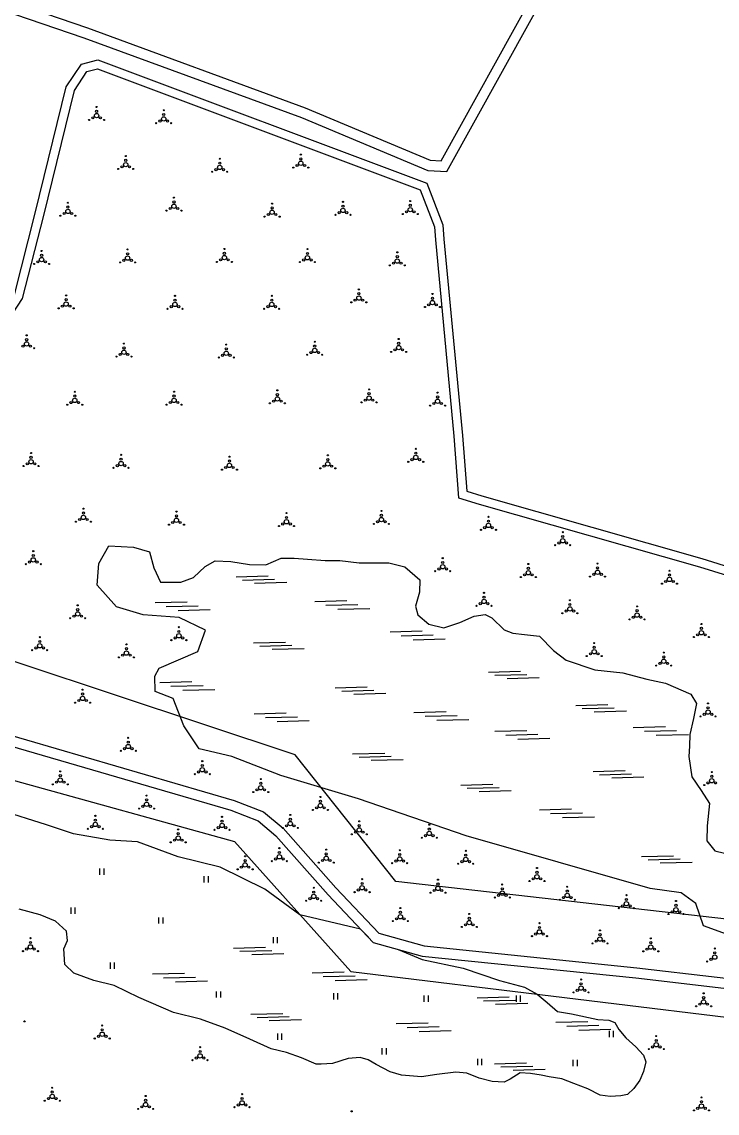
# Model space of a CAD drawing. Header units: millimetres. Extents: x 1379499 to 1411715, y 5652947 to 5671991.
# Drawn here: x 1399186 to 1399587, y 5660709 to 5661339 of the extents above; entities that cross this region are included whole.
import ezdxf

# ---------------------------------------------------------------- set-up
doc = ezdxf.new("R2010")
doc.units = ezdxf.units.MM
doc.layers.add('_5Інше', color=252, linetype='Continuous', lineweight=25)
for name, color, linetype in [('вулиці', 7, 'Continuous'), ('залізниця', 7, 'Continuous'), ('на область', 5, 'Continuous'), ('Умовні познач', 7, 'Continuous')]:
    doc.layers.add(name, color=color, linetype=linetype)
picture_1 = doc.add_image_def('image1.bmp', size_in_pixel=(3370, 2384))

# ---------------------------------------------------------------- blocks, each defined once
blk = doc.blocks.new('ЧорнаПрибер')
at = {"layer": '_5Інше', "color": 160}
blk.add_lwpolyline([(44938, 26604), (44308, 26925), (44144, 27538), (44159, 27607), (44144, 27692), (44004, 27740), (43276, 27823), (43218, 27896), (42694, 28070), (42657, 27748), (42855, 27678), (42930, 27916), (43183, 27846), (43250, 27771), (43990, 27681), (44096, 27646), (44086, 27552), (44258, 26887), (44900, 26556)], dxfattribs=at)

msp = doc.modelspace()

# ---------------------------------------------------------------- linework, layer by layer
at = {"layer": 'вулиці', "color": 7}
for p, q in [((1399230.72, 5660846.84), (1399230.72, 5660850.44)), ((1399233.12, 5660846.84), (1399233.12, 5660850.44)), ((1399290.9, 5660842.37), (1399290.9, 5660845.97)), ((1399293.3, 5660842.37), (1399293.3, 5660845.97)), ((1399214.02, 5660824.24), (1399214.02, 5660827.84)), ((1399216.42, 5660824.24), (1399216.42, 5660827.84)), ((1399264.76, 5660818.63), (1399264.76, 5660822.23)), ((1399267.16, 5660818.63), (1399267.16, 5660822.23)), ((1399330.81, 5660807.24), (1399330.81, 5660810.84)), ((1399333.21, 5660807.24), (1399333.21, 5660810.84)), ((1399236.72, 5660792.53), (1399236.72, 5660796.13)), ((1399239.12, 5660792.53), (1399239.12, 5660796.13)), ((1399298.02, 5660775.91), (1399298.02, 5660779.51)), ((1399300.42, 5660775.91), (1399300.42, 5660779.51)), ((1399365.63, 5660774.87), (1399365.63, 5660778.47)), ((1399368.03, 5660774.87), (1399368.03, 5660778.47)), ((1399417.9, 5660773.45), (1399417.9, 5660777.05)), ((1399420.3, 5660773.45), (1399420.3, 5660777.05)), ((1399471.13, 5660773.45), (1399471.13, 5660777.05)), ((1399473.53, 5660773.45), (1399473.53, 5660777.05)), ((1399524.83, 5660753.03), (1399524.83, 5660756.63)), ((1399527.23, 5660753.03), (1399527.23, 5660756.63)), ((1399333.32, 5660751.61), (1399333.32, 5660755.21)), ((1399335.72, 5660751.61), (1399335.72, 5660755.21)), ((1399393.67, 5660743.07), (1399393.67, 5660746.67)), ((1399396.07, 5660743.07), (1399396.07, 5660746.67)), ((1399448.79, 5660736.89), (1399448.79, 5660740.49)), ((1399451.19, 5660736.89), (1399451.19, 5660740.49)), ((1399503.92, 5660736.42), (1399503.92, 5660740.02)), ((1399506.32, 5660736.42), (1399506.32, 5660740.02))]:
    msp.add_line(p, q, dxfattribs=at)
for points in [[(1398855.77, 5661461.35), (1399223.45, 5661335.66), (1399349.22, 5661289.54), (1399421.27, 5661259.35), (1399427.59, 5661258.99), (1399586.43, 5661545.6)], [(1398853.83, 5661455.67), (1399221.45, 5661330.01), (1399347.03, 5661283.96), (1399419.9, 5661253.42), (1399431.01, 5661252.78), (1399591.68, 5661542.69)]]:
    msp.add_lwpolyline(points, dxfattribs=at)
at = {"layer": 'вулиці', "color": 7, "lineweight": -2}
for points in [[(1399181.37, 5661181.58), (1399193.42, 5661228.68), (1399211.31, 5661301.71), (1399220.07, 5661314.84), (1399229.56, 5661317.28), (1399419.41, 5661246.15)], [(1399030.07, 5660966.49), (1399029.41, 5660972.03), (1399024.66, 5660981.07), (1399009.52, 5660989.87), (1398990.3, 5660997.33), (1398975.15, 5661012.24), (1398969.05, 5661017.88), (1398970.15, 5661025.02), (1398978.51, 5661043.32), (1398998.55, 5661084.03), (1399024.91, 5661145.88), (1399038.89, 5661178.6), (1399048.48, 5661180.6), (1399120.52, 5661165.12), (1399157.66, 5661161.13), (1399174.03, 5661161.13), (1399186.01, 5661179.55), (1399198.27, 5661227.46), (1399215.95, 5661299.67), (1399223.17, 5661310.47), (1399229.28, 5661312.05), (1399415.55, 5661242.25)], [(1399415.55, 5661242.25), (1399423.78, 5661220.95), (1399424.33, 5661213.3), (1399435.08, 5661099.97), (1399437.71, 5661064.47), (1399449.66, 5661060.77), (1399576.8, 5661024.66), (1399614.6, 5661012.8), (1399716.31, 5660976.07)], [(1399419.41, 5661246.15), (1399428.72, 5661222.05), (1399429.31, 5661213.72), (1399440.06, 5661100.39), (1399442.44, 5661068.24), (1399451.09, 5661065.56), (1399578.23, 5661029.45), (1399616.19, 5661017.54), (1399718.01, 5660980.78)], [(1399603.05, 5660808.77), (1399579.08, 5660817.43), (1399574.74, 5660830.21), (1399566.29, 5660836.36), (1399548.26, 5660838.87), (1399442.09, 5660869.25), (1399380.01, 5660890.66), (1399335.16, 5660904.22), (1399306.91, 5660915.1), (1399287.92, 5660919.49), (1399279.05, 5660932.79), (1399273.03, 5660948.52), (1399262.61, 5660952.68), (1399262.38, 5660961.48), (1399264.92, 5660966.1), (1399287.31, 5660975.76), (1399291.69, 5660988.03), (1399276.49, 5660995.33), (1399255.72, 5660996.79), (1399240.23, 5661001.47), (1399229.11, 5661014.03), (1399229.99, 5661026.59), (1399235.84, 5661036.81), (1399250.17, 5661035.94), (1399259.23, 5661033.31), (1399261.87, 5661023.96), (1399265.67, 5661015.78), (1399277.36, 5661015.78), (1399284.68, 5661018.41), (1399291.4, 5661024.84), (1399297.25, 5661028.05), (1399306.32, 5661027.76), (1399317.14, 5661026), (1399326.49, 5661025.71), (1399335.27, 5661029.51), (1399342.87, 5661029.51), (1399350.47, 5661028.93), (1399360.71, 5661028.34), (1399369.19, 5661028.34), (1399380.3, 5661026.88), (1399397.55, 5661026.88), (1399406.69, 5661024.57), (1399415.39, 5661017.06), (1399415.15, 5661010.02), (1399412.8, 5661001.81), (1399414.21, 5660996.88), (1399420.56, 5660991.48), (1399429.25, 5660989.37), (1399438.41, 5660992.42), (1399446.63, 5660996.18), (1399452.98, 5660997.12), (1399456.97, 5660995.24), (1399464.02, 5660988.2), (1399468.95, 5660986.32), (1399475.77, 5660985.62), (1399484.37, 5660984.58), (1399492.59, 5660976.37), (1399499.87, 5660970.74), (1399516.32, 5660965.1), (1399532.53, 5660963.46), (1399546.39, 5660959.71), (1399557.2, 5660957.36), (1399571.77, 5660951.02), (1399575.05, 5660945.62), (1399573.41, 5660936.94), (1399571.3, 5660927.79), (1399571.06, 5660920.98), (1399570.59, 5660915.12), (1399572.27, 5660903.27), (1399577.68, 5660895.52), (1399582.61, 5660888.01), (1399581.2, 5660875.11), (1399580.96, 5660866.42), (1399585.66, 5660860.56), (1399597.65, 5660857.74)], [(1399030.07, 5660966.49), (1399053.9, 5660960.99), (1399171.07, 5660929.75), (1399308.16, 5660889.71), (1399325.05, 5660883.24), (1399336.51, 5660873.66), (1399366.96, 5660839.23), (1399391.71, 5660813.12), (1399417.86, 5660805.72), (1399540.61, 5660793.19), (1399679.78, 5660777), (1399884.54, 5660752.4), (1399934.06, 5660746.07), (1400060.93, 5660733.35)], [(1399031.19, 5660960.08), (1399052.45, 5660955.17), (1399169.46, 5660923.97), (1399306.24, 5660884.02), (1399321.97, 5660877.99), (1399332.32, 5660869.35), (1399362.53, 5660835.18), (1399388.49, 5660807.79), (1399416.73, 5660799.81), (1399539.95, 5660787.23), (1399679.07, 5660771.04), (1399883.8, 5660746.45), (1399933.38, 5660740.11), (1400060.32, 5660727.38)], [(1399385.65, 5660810.79), (1399381.21, 5660815.48), (1399346.19, 5660823.77), (1399325.82, 5660838.45), (1399300.06, 5660851.15), (1399275.89, 5660857.19), (1399252.36, 5660865.76), (1399236.46, 5660866.72), (1399215.47, 5660870.53), (1399199.89, 5660875.61), (1399173.09, 5660884.04), (1399141.93, 5660897.06), (1399133.03, 5660895.48), (1399119.99, 5660894.21), (1399104.09, 5660895.48), (1399083.74, 5660896.75), (1399072.29, 5660906.28), (1399076.11, 5660910.72), (1399087.87, 5660913.58), (1399088.63, 5660926.82), (1399092.96, 5660929.78), (1399098.68, 5660937.72), (1399099.96, 5660942.5)], [(1399402.85, 5660803.73), (1399416.76, 5660797.84), (1399440.47, 5660792.89), (1399461.35, 5660785.82), (1399475.85, 5660781.94), (1399483.14, 5660777.9), (1399488.77, 5660773.1), (1399494.78, 5660767.98), (1399502.92, 5660766.56), (1399518.14, 5660763.33), (1399524.42, 5660762.88), (1399527.96, 5660761.51), (1399530.25, 5660757.52), (1399534.36, 5660752.73), (1399540.05, 5660747.55), (1399544.38, 5660742.61), (1399545.72, 5660738.9), (1399544.38, 5660733.34), (1399542.32, 5660728.3), (1399538.92, 5660723.46), (1399535.21, 5660720.06), (1399531.38, 5660719.19), (1399525.19, 5660718.78), (1399519.52, 5660719.6), (1399512.3, 5660723.31), (1399504.26, 5660726.29), (1399497.25, 5660729.07), (1399489.93, 5660730.1), (1399485.4, 5660731.13), (1399479.32, 5660732.16), (1399473.34, 5660732.47), (1399467.46, 5660728.77), (1399464.06, 5660727.12), (1399457.1, 5660727.54), (1399449.57, 5660729.49), (1399442.56, 5660732.28), (1399436.07, 5660732.89), (1399425.24, 5660731.45), (1399416.27, 5660730.22), (1399404.73, 5660731.04), (1399398.23, 5660733.1), (1399390.13, 5660737.24), (1399385.6, 5660739.92), (1399380.85, 5660741.36), (1399374.05, 5660740.74), (1399364.98, 5660737.96), (1399358.49, 5660737.55), (1399355.5, 5660737.45), (1399347.04, 5660741.05), (1399338.38, 5660744.14), (1399329.62, 5660746.34), (1399317.15, 5660752.01), (1399303, 5660758.24), (1399288.67, 5660763.45), (1399273.15, 5660767.37), (1399253.24, 5660776.02), (1399238.95, 5660782.85), (1399227.2, 5660785.78), (1399215.68, 5660790.01), (1399210.51, 5660794.94), (1399209.81, 5660803.97), (1399212.04, 5660808.91), (1399211.45, 5660814.19), (1399204.98, 5660820), (1399196.28, 5660823.64), (1399184.18, 5660827.04)]]:
    msp.add_lwpolyline(points, dxfattribs=at)
at = {"layer": 'вулиці', "color": 7}
for centre, radius in [((1399228.78, 5661285.07), 1.25), ((1399228.78, 5661287.57), 0.625), ((1399228.78, 5661290.07), 0.312), ((1399267.54, 5661285.7), 0.625), ((1399267.54, 5661288.2), 0.312), ((1399224.45, 5661282.57), 0.312), ((1399226.62, 5661283.82), 0.625), ((1399230.95, 5661283.82), 0.625), ((1399233.11, 5661282.57), 0.312), ((1399263.21, 5661280.7), 0.312), ((1399265.38, 5661281.95), 0.625), ((1399267.54, 5661283.2), 1.25), ((1399269.71, 5661281.95), 0.625), ((1399271.88, 5661280.7), 0.312), ((1399245.62, 5661261.76), 0.312), ((1399299.89, 5661260.16), 0.312), ((1399346.67, 5661260.06), 0.625), ((1399346.67, 5661262.56), 0.312), ((1399241.29, 5661254.26), 0.312), ((1399243.46, 5661255.51), 0.625), ((1399245.62, 5661256.76), 1.25), ((1399245.62, 5661259.26), 0.625), ((1399247.79, 5661255.51), 0.625), ((1399249.95, 5661254.26), 0.312), ((1399297.73, 5661253.91), 0.625), ((1399299.89, 5661255.16), 1.25), ((1399299.89, 5661257.66), 0.625), ((1399302.06, 5661253.91), 0.625), ((1399342.34, 5661255.06), 0.312), ((1399344.51, 5661256.31), 0.625), ((1399346.67, 5661257.56), 1.25), ((1399348.84, 5661256.31), 0.625), ((1399351, 5661255.06), 0.312), ((1399295.56, 5661252.66), 0.312), ((1399304.22, 5661252.66), 0.312), ((1399273.43, 5661235.23), 0.625), ((1399273.43, 5661237.73), 0.312), ((1399371, 5661235.32), 0.312), ((1399409.83, 5661235.78), 0.312), ((1399210.04, 5661228.54), 0.625), ((1399212.21, 5661229.79), 1.25), ((1399212.21, 5661232.29), 0.625), ((1399212.21, 5661234.79), 0.312), ((1399214.37, 5661228.54), 0.625), ((1399269.1, 5661230.23), 0.312), ((1399271.26, 5661231.48), 0.625), ((1399273.43, 5661232.73), 1.25), ((1399275.59, 5661231.48), 0.625), ((1399277.76, 5661230.23), 0.312), ((1399330.1, 5661229.26), 1.25), ((1399330.1, 5661231.76), 0.625), ((1399330.1, 5661234.26), 0.312), ((1399368.83, 5661229.07), 0.625), ((1399371, 5661230.32), 1.25), ((1399371, 5661232.82), 0.625), ((1399373.16, 5661229.07), 0.625), ((1399407.67, 5661229.53), 0.625), ((1399409.83, 5661230.78), 1.25), ((1399409.83, 5661233.28), 0.625), ((1399412, 5661229.53), 0.625), ((1399207.88, 5661227.29), 0.312), ((1399216.54, 5661227.29), 0.312), ((1399325.77, 5661226.76), 0.312), ((1399327.93, 5661228.01), 0.625), ((1399332.26, 5661228.01), 0.625), ((1399334.43, 5661226.76), 0.312), ((1399366.67, 5661227.82), 0.312), ((1399375.33, 5661227.82), 0.312), ((1399405.5, 5661228.28), 0.312), ((1399414.16, 5661228.28), 0.312), ((1399197.04, 5661204.44), 0.625), ((1399197.04, 5661206.94), 0.312), ((1399246.69, 5661202.82), 1.25), ((1399246.69, 5661205.32), 0.625), ((1399246.69, 5661207.82), 0.312), ((1399302.56, 5661203.09), 1.25), ((1399302.56, 5661205.59), 0.625), ((1399302.56, 5661208.09), 0.312), ((1399350.49, 5661203.01), 1.25), ((1399350.49, 5661205.51), 0.625), ((1399350.49, 5661208.01), 0.312), ((1399402.35, 5661203.64), 0.625), ((1399402.35, 5661206.14), 0.312), ((1399192.71, 5661199.44), 0.312), ((1399194.88, 5661200.69), 0.625), ((1399197.04, 5661201.94), 1.25), ((1399199.21, 5661200.69), 0.625), ((1399201.38, 5661199.44), 0.312), ((1399242.36, 5661200.32), 0.312), ((1399244.53, 5661201.57), 0.625), ((1399248.86, 5661201.57), 0.625), ((1399251.02, 5661200.32), 0.312), ((1399298.23, 5661200.59), 0.312), ((1399300.4, 5661201.84), 0.625), ((1399304.73, 5661201.84), 0.625), ((1399306.89, 5661200.59), 0.312), ((1399346.16, 5661200.51), 0.312), ((1399348.32, 5661201.76), 0.625), ((1399352.65, 5661201.76), 0.625), ((1399354.82, 5661200.51), 0.312), ((1399398.02, 5661198.64), 0.312), ((1399400.18, 5661199.89), 0.625), ((1399402.35, 5661201.14), 1.25), ((1399404.51, 5661199.89), 0.625), ((1399406.68, 5661198.64), 0.312), ((1399380.16, 5661184.78), 0.312), ((1399211.21, 5661178.81), 0.625), ((1399211.21, 5661181.31), 0.312), ((1399274.03, 5661178.54), 0.625), ((1399274.03, 5661181.04), 0.312), ((1399329.9, 5661178.54), 0.625), ((1399329.9, 5661181.04), 0.312), ((1399377.99, 5661178.53), 0.625), ((1399380.16, 5661179.78), 1.25), ((1399380.16, 5661182.28), 0.625), ((1399382.32, 5661178.53), 0.625), ((1399422.66, 5661179.61), 0.625), ((1399422.66, 5661182.11), 0.312), ((1399206.88, 5661173.81), 0.312), ((1399209.05, 5661175.06), 0.625), ((1399211.21, 5661176.31), 1.25), ((1399213.38, 5661175.06), 0.625), ((1399215.54, 5661173.81), 0.312), ((1399269.7, 5661173.54), 0.312), ((1399271.87, 5661174.79), 0.625), ((1399274.03, 5661176.04), 1.25), ((1399276.2, 5661174.79), 0.625), ((1399278.36, 5661173.54), 0.312), ((1399325.57, 5661173.54), 0.312), ((1399327.74, 5661174.79), 0.625), ((1399329.9, 5661176.04), 1.25), ((1399332.07, 5661174.79), 0.625), ((1399334.23, 5661173.54), 0.312), ((1399375.83, 5661177.28), 0.312), ((1399384.49, 5661177.28), 0.312), ((1399418.33, 5661174.61), 0.312), ((1399420.5, 5661175.86), 0.625), ((1399422.66, 5661177.11), 1.25), ((1399424.83, 5661175.86), 0.625), ((1399426.99, 5661174.61), 0.312), ((1399188.42, 5661153.26), 1.25), ((1399188.42, 5661155.76), 0.625), ((1399188.42, 5661158.26), 0.312), ((1399244.56, 5661153.46), 0.312), ((1399354.7, 5661154.53), 0.312), ((1399403.16, 5661153.64), 0.625), ((1399403.16, 5661156.14), 0.312), ((1399186.26, 5661152.01), 0.625), ((1399190.59, 5661152.01), 0.625), ((1399192.75, 5661150.76), 0.312), ((1399242.4, 5661147.21), 0.625), ((1399244.56, 5661148.46), 1.25), ((1399244.56, 5661150.96), 0.625), ((1399246.73, 5661147.21), 0.625), ((1399301.47, 5661146.67), 0.625), ((1399303.64, 5661147.92), 1.25), ((1399303.64, 5661150.42), 0.625), ((1399303.64, 5661152.92), 0.312), ((1399305.8, 5661146.67), 0.625), ((1399350.37, 5661147.03), 0.312), ((1399352.53, 5661148.28), 0.625), ((1399354.7, 5661149.53), 1.25), ((1399354.7, 5661152.03), 0.625), ((1399356.86, 5661148.28), 0.625), ((1399359.03, 5661147.03), 0.312), ((1399398.83, 5661148.64), 0.312), ((1399401, 5661149.89), 0.625), ((1399403.16, 5661151.14), 1.25), ((1399405.33, 5661149.89), 0.625), ((1399407.49, 5661148.64), 0.312), ((1399240.23, 5661145.96), 0.312), ((1399248.89, 5661145.96), 0.312), ((1399299.31, 5661145.42), 0.312), ((1399307.97, 5661145.42), 0.312), ((1399216.22, 5661120.67), 1.25), ((1399216.22, 5661123.17), 0.625), ((1399216.22, 5661125.67), 0.312), ((1399273.51, 5661120.69), 1.25), ((1399273.51, 5661123.19), 0.625), ((1399273.51, 5661125.69), 0.312), ((1399333.12, 5661121.49), 1.25), ((1399333.12, 5661123.99), 0.625), ((1399333.12, 5661126.49), 0.312), ((1399386.05, 5661122.03), 1.25), ((1399386.05, 5661124.53), 0.625), ((1399386.05, 5661127.03), 0.312), ((1399425.62, 5661122.66), 0.625), ((1399425.62, 5661125.16), 0.312), ((1399211.89, 5661118.17), 0.312), ((1399214.05, 5661119.42), 0.625), ((1399218.38, 5661119.42), 0.625), ((1399220.55, 5661118.17), 0.312), ((1399269.18, 5661118.19), 0.312), ((1399271.35, 5661119.44), 0.625), ((1399275.68, 5661119.44), 0.625), ((1399277.84, 5661118.19), 0.312), ((1399328.79, 5661118.99), 0.312), ((1399330.96, 5661120.24), 0.625), ((1399335.29, 5661120.24), 0.625), ((1399337.45, 5661118.99), 0.312), ((1399381.72, 5661119.53), 0.312), ((1399383.89, 5661120.78), 0.625), ((1399388.22, 5661120.78), 0.625), ((1399390.38, 5661119.53), 0.312), ((1399421.29, 5661117.66), 0.312), ((1399423.45, 5661118.91), 0.625), ((1399425.62, 5661120.16), 1.25), ((1399427.78, 5661118.91), 0.625), ((1399429.95, 5661117.66), 0.312), ((1399190.97, 5661090.29), 0.312), ((1399413.04, 5661090.22), 0.625), ((1399413.04, 5661092.72), 0.312), ((1399188.8, 5661084.04), 0.625), ((1399190.97, 5661085.29), 1.25), ((1399190.97, 5661087.79), 0.625), ((1399193.13, 5661084.04), 0.625), ((1399242.92, 5661084.24), 1.25), ((1399242.92, 5661086.74), 0.625), ((1399242.92, 5661089.24), 0.312), ((1399305.48, 5661083.18), 1.25), ((1399305.48, 5661085.68), 0.625), ((1399305.48, 5661088.18), 0.312), ((1399362.25, 5661083.98), 1.25), ((1399362.25, 5661086.48), 0.625), ((1399362.25, 5661088.98), 0.312), ((1399408.71, 5661085.22), 0.312), ((1399410.88, 5661086.47), 0.625), ((1399413.04, 5661087.72), 1.25), ((1399415.21, 5661086.47), 0.625), ((1399417.37, 5661085.22), 0.312), ((1399186.63, 5661082.79), 0.312), ((1399195.3, 5661082.79), 0.312), ((1399238.59, 5661081.74), 0.312), ((1399240.76, 5661082.99), 0.625), ((1399245.09, 5661082.99), 0.625), ((1399247.25, 5661081.74), 0.312), ((1399301.15, 5661080.68), 0.312), ((1399303.31, 5661081.93), 0.625), ((1399307.64, 5661081.93), 0.625), ((1399309.81, 5661080.68), 0.312), ((1399357.92, 5661081.48), 0.312), ((1399360.09, 5661082.73), 0.625), ((1399364.42, 5661082.73), 0.625), ((1399366.58, 5661081.48), 0.312), ((1399219.03, 5661051.9), 0.625), ((1399221.19, 5661053.15), 1.25), ((1399221.19, 5661055.65), 0.625), ((1399221.19, 5661058.15), 0.312), ((1399223.36, 5661051.9), 0.625), ((1399274.9, 5661051.45), 1.25), ((1399274.9, 5661053.95), 0.625), ((1399274.9, 5661056.45), 0.312), ((1399338.4, 5661053.1), 0.625), ((1399338.4, 5661055.6), 0.312), ((1399393.18, 5661051.86), 1.25), ((1399393.18, 5661054.36), 0.625), ((1399393.18, 5661056.86), 0.312), ((1399454.98, 5661053.46), 0.312), ((1399216.86, 5661050.65), 0.312), ((1399225.52, 5661050.65), 0.312), ((1399270.57, 5661048.95), 0.312), ((1399272.73, 5661050.2), 0.625), ((1399277.06, 5661050.2), 0.625), ((1399279.23, 5661048.95), 0.312), ((1399334.07, 5661048.1), 0.312), ((1399336.24, 5661049.35), 0.625), ((1399338.4, 5661050.6), 1.25), ((1399340.57, 5661049.35), 0.625), ((1399342.73, 5661048.1), 0.312), ((1399388.85, 5661049.36), 0.312), ((1399391.01, 5661050.61), 0.625), ((1399395.34, 5661050.61), 0.625), ((1399397.51, 5661049.36), 0.312), ((1399450.65, 5661045.96), 0.312), ((1399452.81, 5661047.21), 0.625), ((1399454.98, 5661048.46), 1.25), ((1399454.98, 5661050.96), 0.625), ((1399457.14, 5661047.21), 0.625), ((1399459.31, 5661045.96), 0.312), ((1399497.85, 5661039.61), 1.25), ((1399497.85, 5661042.11), 0.625), ((1399497.85, 5661044.61), 0.312), ((1399192.26, 5661033.62), 0.312), ((1399493.52, 5661037.11), 0.312), ((1399495.68, 5661038.36), 0.625), ((1399500.01, 5661038.36), 0.625), ((1399502.18, 5661037.11), 0.312), ((1399190.09, 5661027.37), 0.625), ((1399192.26, 5661028.62), 1.25), ((1399192.26, 5661031.12), 0.625), ((1399194.42, 5661027.37), 0.625), ((1399428.55, 5661027.11), 0.625), ((1399428.55, 5661029.61), 0.312), ((1399187.93, 5661026.12), 0.312), ((1399196.59, 5661026.12), 0.312), ((1399424.22, 5661022.11), 0.312), ((1399426.39, 5661023.36), 0.625), ((1399428.55, 5661024.61), 1.25), ((1399430.72, 5661023.36), 0.625), ((1399432.88, 5661022.11), 0.312), ((1399477.99, 5661021.21), 1.25), ((1399477.99, 5661023.71), 0.625), ((1399477.99, 5661026.21), 0.312), ((1399517.93, 5661021.47), 1.25), ((1399517.93, 5661023.97), 0.625), ((1399517.93, 5661026.47), 0.312), ((1399559.47, 5661022.35), 0.312), ((1399473.66, 5661018.71), 0.312), ((1399475.83, 5661019.96), 0.625), ((1399480.16, 5661019.96), 0.625), ((1399482.32, 5661018.71), 0.312), ((1399513.6, 5661018.97), 0.312), ((1399515.76, 5661020.22), 0.625), ((1399520.09, 5661020.22), 0.625), ((1399522.26, 5661018.97), 0.312), ((1399555.14, 5661014.85), 0.312), ((1399557.3, 5661016.1), 0.625), ((1399559.47, 5661017.35), 1.25), ((1399559.47, 5661019.85), 0.625), ((1399561.63, 5661016.1), 0.625), ((1399563.8, 5661014.85), 0.312), ((1399452.42, 5661009.6), 0.312), ((1399217.88, 5661002.39), 0.312), ((1399448.09, 5661002.1), 0.312), ((1399450.25, 5661003.35), 0.625), ((1399452.42, 5661004.6), 1.25), ((1399452.42, 5661007.1), 0.625), ((1399454.58, 5661003.35), 0.625), ((1399456.75, 5661002.1), 0.312), ((1399501.97, 5661002.81), 0.625), ((1399501.97, 5661005.31), 0.312), ((1399215.71, 5660996.14), 0.625), ((1399217.88, 5660997.39), 1.25), ((1399217.88, 5660999.89), 0.625), ((1399220.04, 5660996.14), 0.625), ((1399497.64, 5660997.81), 0.312), ((1399499.81, 5660999.06), 0.625), ((1399501.97, 5661000.31), 1.25), ((1399504.14, 5660999.06), 0.625), ((1399506.3, 5660997.81), 0.312), ((1399538.6, 5660995.49), 0.625), ((1399540.76, 5660996.74), 1.25), ((1399540.76, 5660999.24), 0.625), ((1399540.76, 5661001.74), 0.312), ((1399542.93, 5660995.49), 0.625), ((1399213.55, 5660994.89), 0.312), ((1399222.21, 5660994.89), 0.312), ((1399276.27, 5660989.76), 0.312), ((1399536.43, 5660994.24), 0.312), ((1399545.09, 5660994.24), 0.312), ((1399577.9, 5660989.07), 0.625), ((1399577.9, 5660991.57), 0.312), ((1399195.99, 5660984), 0.312), ((1399274.1, 5660983.51), 0.625), ((1399276.27, 5660984.76), 1.25), ((1399276.27, 5660987.26), 0.625), ((1399278.43, 5660983.51), 0.625), ((1399573.57, 5660984.07), 0.312), ((1399575.74, 5660985.32), 0.625), ((1399577.9, 5660986.57), 1.25), ((1399580.07, 5660985.32), 0.625), ((1399582.23, 5660984.07), 0.312), ((1399193.83, 5660977.75), 0.625), ((1399195.99, 5660979), 1.25), ((1399195.99, 5660981.5), 0.625), ((1399198.16, 5660977.75), 0.625), ((1399246.01, 5660977.34), 0.625), ((1399246.01, 5660979.84), 0.312), ((1399271.94, 5660982.26), 0.312), ((1399280.6, 5660982.26), 0.312), ((1399516, 5660978.08), 0.625), ((1399516, 5660980.58), 0.312), ((1399191.66, 5660976.5), 0.312), ((1399200.32, 5660976.5), 0.312), ((1399241.68, 5660972.34), 0.312), ((1399243.85, 5660973.59), 0.625), ((1399246.01, 5660974.84), 1.25), ((1399248.18, 5660973.59), 0.625), ((1399250.34, 5660972.34), 0.312), ((1399511.67, 5660973.08), 0.312), ((1399513.84, 5660974.33), 0.625), ((1399516, 5660975.58), 1.25), ((1399518.17, 5660974.33), 0.625), ((1399520.33, 5660973.08), 0.312), ((1399556.17, 5660970.08), 1.25), ((1399556.17, 5660972.58), 0.625), ((1399556.17, 5660975.08), 0.312), ((1399551.84, 5660967.58), 0.312), ((1399554, 5660968.83), 0.625), ((1399558.33, 5660968.83), 0.625), ((1399560.5, 5660967.58), 0.312), ((1399220.69, 5660951.17), 0.625), ((1399220.69, 5660953.67), 0.312), ((1399216.36, 5660946.17), 0.312), ((1399218.52, 5660947.42), 0.625), ((1399220.69, 5660948.67), 1.25), ((1399222.85, 5660947.42), 0.625), ((1399225.02, 5660946.17), 0.312), ((1399581.71, 5660945.73), 0.312), ((1399579.55, 5660939.48), 0.625), ((1399581.71, 5660940.73), 1.25), ((1399581.71, 5660943.23), 0.625), ((1399583.88, 5660939.48), 0.625), ((1399577.38, 5660938.23), 0.312), ((1399586.04, 5660938.23), 0.312), ((1399244.88, 5660919.62), 0.625), ((1399247.05, 5660920.87), 1.25), ((1399247.05, 5660923.37), 0.625), ((1399247.05, 5660925.87), 0.312), ((1399249.21, 5660919.62), 0.625), ((1399242.72, 5660918.37), 0.312), ((1399251.38, 5660918.37), 0.312), ((1399289.8, 5660907.42), 1.25), ((1399289.8, 5660909.92), 0.625), ((1399289.8, 5660912.42), 0.312), ((1399207.81, 5660901.52), 1.25), ((1399207.81, 5660904.02), 0.625), ((1399207.81, 5660906.52), 0.312), ((1399285.47, 5660904.92), 0.312), ((1399287.64, 5660906.17), 0.625), ((1399291.97, 5660906.17), 0.625), ((1399294.13, 5660904.92), 0.312), ((1399323.56, 5660902.07), 0.312), ((1399583.88, 5660901.1), 1.25), ((1399583.88, 5660903.6), 0.625), ((1399583.88, 5660906.1), 0.312), ((1399203.48, 5660899.02), 0.312), ((1399205.64, 5660900.27), 0.625), ((1399209.97, 5660900.27), 0.625), ((1399212.14, 5660899.02), 0.312), ((1399321.39, 5660895.82), 0.625), ((1399323.56, 5660897.07), 1.25), ((1399323.56, 5660899.57), 0.625), ((1399325.72, 5660895.82), 0.625), ((1399579.55, 5660898.6), 0.312), ((1399581.72, 5660899.85), 0.625), ((1399586.05, 5660899.85), 0.625), ((1399257.66, 5660887.55), 1.25), ((1399257.66, 5660890.05), 0.625), ((1399257.66, 5660892.55), 0.312), ((1399319.23, 5660894.57), 0.312), ((1399327.89, 5660894.57), 0.312), ((1399357.98, 5660889.22), 0.625), ((1399357.98, 5660891.72), 0.312), ((1399253.33, 5660885.05), 0.312), ((1399255.49, 5660886.3), 0.625), ((1399259.82, 5660886.3), 0.625), ((1399261.99, 5660885.05), 0.312), ((1399353.65, 5660884.22), 0.312), ((1399355.82, 5660885.47), 0.625), ((1399357.98, 5660886.72), 1.25), ((1399360.15, 5660885.47), 0.625), ((1399362.31, 5660884.22), 0.312), ((1399228.06, 5660875.86), 1.25), ((1399228.06, 5660878.36), 0.625), ((1399228.06, 5660880.86), 0.312), ((1399301.18, 5660875.28), 1.25), ((1399301.18, 5660877.78), 0.625), ((1399301.18, 5660880.28), 0.312), ((1399340.6, 5660876.36), 1.25), ((1399340.6, 5660878.86), 0.625), ((1399340.6, 5660881.36), 0.312), ((1399380.38, 5660877.69), 0.312), ((1399223.73, 5660873.36), 0.312), ((1399225.9, 5660874.61), 0.625), ((1399230.23, 5660874.61), 0.625), ((1399232.39, 5660873.36), 0.312), ((1399275.89, 5660870.54), 0.625), ((1399275.89, 5660873.04), 0.312), ((1399296.85, 5660872.78), 0.312), ((1399299.01, 5660874.03), 0.625), ((1399303.34, 5660874.03), 0.625), ((1399305.51, 5660872.78), 0.312), ((1399336.27, 5660873.86), 0.312), ((1399338.44, 5660875.11), 0.625), ((1399342.77, 5660875.11), 0.625), ((1399344.93, 5660873.86), 0.312), ((1399376.05, 5660870.19), 0.312), ((1399378.21, 5660871.44), 0.625), ((1399380.38, 5660872.69), 1.25), ((1399380.38, 5660875.19), 0.625), ((1399382.54, 5660871.44), 0.625), ((1399384.71, 5660870.19), 0.312), ((1399418.65, 5660869.44), 0.625), ((1399420.82, 5660870.69), 1.25), ((1399420.82, 5660873.19), 0.625), ((1399420.82, 5660875.69), 0.312), ((1399422.98, 5660869.44), 0.625), ((1399271.56, 5660865.54), 0.312), ((1399273.73, 5660866.79), 0.625), ((1399275.89, 5660868.04), 1.25), ((1399278.06, 5660866.79), 0.625), ((1399280.22, 5660865.54), 0.312), ((1399416.49, 5660868.19), 0.312), ((1399425.15, 5660868.19), 0.312), ((1399314.52, 5660857.47), 0.312), ((1399334.28, 5660857.18), 1.25), ((1399334.28, 5660859.68), 0.625), ((1399334.28, 5660862.18), 0.312), ((1399361.33, 5660856.33), 1.25), ((1399361.33, 5660858.83), 0.625), ((1399361.33, 5660861.33), 0.312), ((1399403.77, 5660856), 1.25), ((1399403.77, 5660858.5), 0.625), ((1399403.77, 5660861), 0.312), ((1399441.87, 5660858.16), 0.625), ((1399441.87, 5660860.66), 0.312), ((1399312.36, 5660851.22), 0.625), ((1399314.52, 5660852.47), 1.25), ((1399314.52, 5660854.97), 0.625), ((1399316.69, 5660851.22), 0.625), ((1399329.95, 5660854.68), 0.312), ((1399332.12, 5660855.93), 0.625), ((1399336.45, 5660855.93), 0.625), ((1399338.61, 5660854.68), 0.312), ((1399357, 5660853.83), 0.312), ((1399359.16, 5660855.08), 0.625), ((1399363.49, 5660855.08), 0.625), ((1399365.66, 5660853.83), 0.312), ((1399399.44, 5660853.5), 0.312), ((1399401.61, 5660854.75), 0.625), ((1399405.94, 5660854.75), 0.625), ((1399408.1, 5660853.5), 0.312), ((1399437.54, 5660853.16), 0.312), ((1399439.71, 5660854.41), 0.625), ((1399441.87, 5660855.66), 1.25), ((1399444.04, 5660854.41), 0.625), ((1399446.2, 5660853.16), 0.312), ((1399482.97, 5660850.72), 0.312), ((1399310.19, 5660849.97), 0.312), ((1399318.85, 5660849.97), 0.312), ((1399382.05, 5660844.3), 0.312), ((1399480.81, 5660844.47), 0.625), ((1399482.97, 5660845.72), 1.25), ((1399482.97, 5660848.22), 0.625), ((1399485.14, 5660844.47), 0.625), ((1399354.13, 5660839.31), 0.312), ((1399379.88, 5660838.05), 0.625), ((1399382.05, 5660839.3), 1.25), ((1399382.05, 5660841.8), 0.625), ((1399384.21, 5660838.05), 0.625), ((1399423.67, 5660837.72), 0.625), ((1399425.83, 5660838.97), 1.25), ((1399425.83, 5660841.47), 0.625), ((1399425.83, 5660843.97), 0.312), ((1399428, 5660837.72), 0.625), ((1399462.95, 5660838.72), 0.625), ((1399462.95, 5660841.22), 0.312), ((1399478.64, 5660843.22), 0.312), ((1399487.3, 5660843.22), 0.312), ((1399500.46, 5660839.9), 0.312), ((1399349.8, 5660831.81), 0.312), ((1399351.96, 5660833.06), 0.625), ((1399354.13, 5660834.31), 1.25), ((1399354.13, 5660836.81), 0.625), ((1399356.29, 5660833.06), 0.625), ((1399358.46, 5660831.81), 0.312), ((1399377.72, 5660836.8), 0.312), ((1399386.38, 5660836.8), 0.312), ((1399421.5, 5660836.47), 0.312), ((1399430.16, 5660836.47), 0.312), ((1399458.62, 5660833.72), 0.312), ((1399460.79, 5660834.97), 0.625), ((1399462.95, 5660836.22), 1.25), ((1399465.12, 5660834.97), 0.625), ((1399467.28, 5660833.72), 0.312), ((1399496.13, 5660832.4), 0.312), ((1399498.29, 5660833.65), 0.625), ((1399500.46, 5660834.9), 1.25), ((1399500.46, 5660837.4), 0.625), ((1399502.62, 5660833.65), 0.625), ((1399504.79, 5660832.4), 0.312), ((1399534.61, 5660832.56), 0.625), ((1399534.61, 5660835.06), 0.312), ((1399563.22, 5660831.67), 0.312), ((1399404.11, 5660825.1), 0.625), ((1399404.11, 5660827.6), 0.312), ((1399530.28, 5660827.56), 0.312), ((1399532.44, 5660828.81), 0.625), ((1399534.61, 5660830.06), 1.25), ((1399536.77, 5660828.81), 0.625), ((1399538.94, 5660827.56), 0.312), ((1399561.05, 5660825.42), 0.625), ((1399563.22, 5660826.67), 1.25), ((1399563.22, 5660829.17), 0.625), ((1399565.38, 5660825.42), 0.625), ((1399399.78, 5660820.1), 0.312), ((1399401.94, 5660821.35), 0.625), ((1399404.11, 5660822.6), 1.25), ((1399406.27, 5660821.35), 0.625), ((1399408.44, 5660820.1), 0.312), ((1399443.9, 5660819.19), 1.25), ((1399443.9, 5660821.69), 0.625), ((1399443.9, 5660824.19), 0.312), ((1399558.89, 5660824.17), 0.312), ((1399567.55, 5660824.17), 0.312), ((1399439.57, 5660816.69), 0.312), ((1399441.74, 5660817.94), 0.625), ((1399446.07, 5660817.94), 0.625), ((1399448.23, 5660816.69), 0.312), ((1399482.25, 5660812.61), 0.625), ((1399484.41, 5660813.86), 1.25), ((1399484.41, 5660816.36), 0.625), ((1399484.41, 5660818.86), 0.312), ((1399486.58, 5660812.61), 0.625), ((1399519.34, 5660814.71), 0.312), ((1399190.61, 5660807.71), 0.625), ((1399190.61, 5660810.21), 0.312), ((1399480.08, 5660811.36), 0.312), ((1399488.74, 5660811.36), 0.312), ((1399515.01, 5660807.21), 0.312), ((1399517.17, 5660808.46), 0.625), ((1399519.34, 5660809.71), 1.25), ((1399519.34, 5660812.21), 0.625), ((1399521.5, 5660808.46), 0.625), ((1399523.67, 5660807.21), 0.312), ((1399548.67, 5660807.61), 0.625), ((1399548.67, 5660810.11), 0.312), ((1399186.28, 5660802.71), 0.312), ((1399188.44, 5660803.96), 0.625), ((1399190.61, 5660805.21), 1.25), ((1399192.77, 5660803.96), 0.625), ((1399194.94, 5660802.71), 0.312), ((1399544.34, 5660802.61), 0.312), ((1399546.51, 5660803.86), 0.625), ((1399548.67, 5660805.11), 1.25), ((1399550.84, 5660803.86), 0.625), ((1399553, 5660802.61), 0.312), ((1399585.59, 5660799.27), 1.25), ((1399585.59, 5660801.77), 0.625), ((1399585.59, 5660804.27), 0.312), ((1399581.26, 5660796.77), 0.312), ((1399583.43, 5660798.02), 0.625), ((1399508.43, 5660781.38), 1.25), ((1399508.43, 5660783.88), 0.625), ((1399508.43, 5660786.38), 0.312), ((1399504.1, 5660778.88), 0.312), ((1399506.27, 5660780.13), 0.625), ((1399510.6, 5660780.13), 0.625), ((1399512.76, 5660778.88), 0.312), ((1399579.18, 5660775.88), 0.625), ((1399579.18, 5660778.38), 0.312), ((1399574.85, 5660770.88), 0.312), ((1399577.01, 5660772.13), 0.625), ((1399579.18, 5660773.38), 1.25), ((1399581.34, 5660772.13), 0.625), ((1399583.51, 5660770.88), 0.312), ((1399187.17, 5660762.2), 0.312), ((1399232.02, 5660757.29), 0.625), ((1399232.02, 5660759.79), 0.312), ((1399227.69, 5660752.29), 0.312), ((1399229.85, 5660753.54), 0.625), ((1399232.02, 5660754.79), 1.25), ((1399234.18, 5660753.54), 0.625), ((1399236.35, 5660752.29), 0.312), ((1399551.82, 5660751.18), 0.625), ((1399551.82, 5660753.68), 0.312), ((1399288.53, 5660744.79), 0.625), ((1399288.53, 5660747.29), 0.312), ((1399547.49, 5660746.18), 0.312), ((1399549.65, 5660747.43), 0.625), ((1399551.82, 5660748.68), 1.25), ((1399553.98, 5660747.43), 0.625), ((1399556.15, 5660746.18), 0.312), ((1399284.2, 5660739.79), 0.312), ((1399286.37, 5660741.04), 0.625), ((1399288.53, 5660742.29), 1.25), ((1399290.7, 5660741.04), 0.625), ((1399292.86, 5660739.79), 0.312), ((1399203.17, 5660718.87), 1.25), ((1399203.17, 5660721.37), 0.625), ((1399203.17, 5660723.87), 0.312), ((1399257.09, 5660719.13), 0.312), ((1399312.77, 5660720.16), 0.312), ((1399577.93, 5660718.28), 0.312), ((1399198.84, 5660716.37), 0.312), ((1399201, 5660717.62), 0.625), ((1399205.33, 5660717.62), 0.625), ((1399207.5, 5660716.37), 0.312), ((1399254.92, 5660712.88), 0.625), ((1399257.09, 5660714.13), 1.25), ((1399257.09, 5660716.63), 0.625), ((1399259.25, 5660712.88), 0.625), ((1399308.44, 5660712.66), 0.312), ((1399310.61, 5660713.91), 0.625), ((1399312.77, 5660715.16), 1.25), ((1399312.77, 5660717.66), 0.625), ((1399314.94, 5660713.91), 0.625), ((1399317.11, 5660712.66), 0.312), ((1399575.77, 5660712.03), 0.625), ((1399577.93, 5660713.28), 1.25), ((1399577.93, 5660715.78), 0.625), ((1399580.1, 5660712.03), 0.625), ((1399252.76, 5660711.63), 0.312), ((1399261.42, 5660711.63), 0.312), ((1399376.02, 5660710.28), 0.312), ((1399573.6, 5660710.78), 0.312), ((1399582.26, 5660710.78), 0.312)]:
    msp.add_circle(centre, radius, dxfattribs=at)
at = {"layer": 'Умовні познач', "color": 0, "lineweight": 25}
for p, q in [((1399309.29, 5661018.81), (1399327.79, 5661019.33)), ((1399313.02, 5661016.99), (1399331.52, 5661017.5)), ((1399320.01, 5661015.17), (1399338.51, 5661015.69)), ((1399262.54, 5661003.91), (1399281.04, 5661004.42)), ((1399268.99, 5661001.63), (1399287.49, 5661002.15)), ((1399354.7, 5661004.66), (1399373.21, 5661005.17)), ((1399361.15, 5661002.38), (1399379.65, 5661002.9)), ((1399275.81, 5660999.36), (1399294.31, 5660999.87)), ((1399367.98, 5661000.11), (1399386.48, 5661000.62)), ((1399398.17, 5660987.03), (1399416.67, 5660987.55)), ((1399404.62, 5660984.76), (1399423.12, 5660985.28)), ((1399319.33, 5660980.66), (1399337.83, 5660981.17)), ((1399323.06, 5660978.83), (1399341.56, 5660979.35)), ((1399330.05, 5660977.02), (1399348.55, 5660977.53)), ((1399411.44, 5660982.49), (1399429.95, 5660983)), ((1399454.96, 5660963.79), (1399473.46, 5660964.3)), ((1399265.28, 5660957.88), (1399283.78, 5660958.4)), ((1399458.69, 5660961.96), (1399477.19, 5660962.48)), ((1399465.68, 5660960.15), (1399484.18, 5660960.66)), ((1399271.73, 5660955.61), (1399290.23, 5660956.12)), ((1399278.56, 5660953.34), (1399297.06, 5660953.85)), ((1399366.55, 5660954.73), (1399385.05, 5660955.24)), ((1399370.28, 5660952.91), (1399388.78, 5660953.42)), ((1399377.27, 5660951.09), (1399395.77, 5660951.6)), ((1399319.8, 5660939.82), (1399338.3, 5660940.34)), ((1399411.97, 5660940.57), (1399430.47, 5660941.09)), ((1399505.34, 5660944.57), (1399523.84, 5660945.08)), ((1399509.07, 5660942.75), (1399527.57, 5660943.26)), ((1399516.06, 5660940.93), (1399534.56, 5660941.44)), ((1399326.25, 5660937.55), (1399344.75, 5660938.06)), ((1399333.07, 5660935.28), (1399351.57, 5660935.79)), ((1399418.41, 5660938.3), (1399436.91, 5660938.81)), ((1399425.24, 5660936.03), (1399443.74, 5660936.54)), ((1399458.6, 5660929.66), (1399477.1, 5660930.18)), ((1399465.04, 5660927.39), (1399483.54, 5660927.9)), ((1399538.57, 5660931.92), (1399557.08, 5660932.43)), ((1399545.02, 5660929.65), (1399563.52, 5660930.16)), ((1399551.85, 5660927.37), (1399570.35, 5660927.89)), ((1399471.87, 5660925.12), (1399490.37, 5660925.63)), ((1399376.59, 5660916.58), (1399395.09, 5660917.09)), ((1399380.32, 5660914.75), (1399398.82, 5660915.26)), ((1399387.31, 5660912.93), (1399405.81, 5660913.45)), ((1399515.39, 5660906.42), (1399533.89, 5660906.93)), ((1399519.11, 5660904.59), (1399537.62, 5660905.11)), ((1399526.11, 5660902.77), (1399544.61, 5660903.29)), ((1399438.94, 5660898.55), (1399457.44, 5660899.07)), ((1399442.67, 5660896.73), (1399461.17, 5660897.24)), ((1399449.66, 5660894.91), (1399468.16, 5660895.43)), ((1399484.35, 5660884.4), (1399502.86, 5660884.91)), ((1399490.8, 5660882.12), (1399509.3, 5660882.64)), ((1399497.63, 5660879.85), (1399516.13, 5660880.36)), ((1399543.36, 5660857.32), (1399561.86, 5660857.84)), ((1399547.09, 5660855.5), (1399565.59, 5660856.01)), ((1399554.08, 5660853.68), (1399572.58, 5660854.19)), ((1399307.72, 5660804.46), (1399326.22, 5660804.97)), ((1399311.45, 5660802.63), (1399329.95, 5660803.15)), ((1399318.44, 5660800.82), (1399336.94, 5660801.33)), ((1399260.98, 5660789.55), (1399279.48, 5660790.06)), ((1399353.14, 5660790.3), (1399371.64, 5660790.81)), ((1399359.59, 5660788.03), (1399378.09, 5660788.54)), ((1399267.42, 5660787.28), (1399285.92, 5660787.79)), ((1399274.25, 5660785.01), (1399292.75, 5660785.52)), ((1399366.41, 5660785.76), (1399384.92, 5660786.27)), ((1399448.4, 5660775.82), (1399466.9, 5660776.34)), ((1399452.13, 5660774), (1399470.63, 5660774.51)), ((1399459.12, 5660772.18), (1399477.62, 5660772.7)), ((1399317.76, 5660766.3), (1399336.27, 5660766.82)), ((1399321.49, 5660764.48), (1399340, 5660764.99)), ((1399328.49, 5660762.66), (1399346.99, 5660763.18)), ((1399401.65, 5660760.92), (1399420.16, 5660761.43)), ((1399408.1, 5660758.64), (1399426.6, 5660759.16)), ((1399414.93, 5660756.37), (1399433.43, 5660756.88)), ((1399493.82, 5660761.67), (1399512.32, 5660762.18)), ((1399500.27, 5660759.39), (1399518.77, 5660759.91)), ((1399507.09, 5660757.12), (1399525.59, 5660757.63)), ((1399458.44, 5660737.67), (1399476.94, 5660738.18)), ((1399462.17, 5660735.85), (1399480.67, 5660736.36)), ((1399469.16, 5660734.03), (1399487.66, 5660734.54))]:
    msp.add_line(p, q, dxfattribs=at)

# ---------------------------------------------------------------- block references
at = {"layer": 'залізниця'}
msp.add_blockref('ЧорнаПрибер', (1356125.47, 5633020), dxfattribs=at)

# ---------------------------------------------------------------- pictures from other files: only their frames are drawn
at = {"layer": 'на область', "color": 7, "lineweight": -2}
image = msp.add_image(picture_1, insert=(1395288.55, 5652947.02), size_in_units=(16426, 11620.05), dxfattribs=at)
image.dxf.flags = 7

doc.saveas('drawing.dxf')
